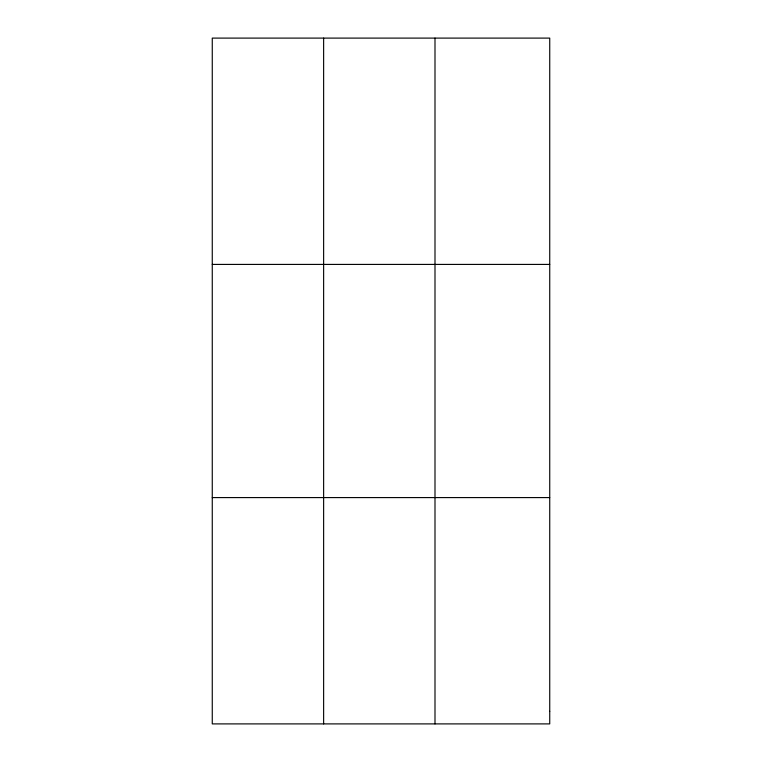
<?xml version="1.0" encoding="UTF-8"?>
<svg xmlns="http://www.w3.org/2000/svg" width="762" height="762" viewBox="0 0 762 762"><rect width="100%" height="100%" fill="white"/><g stroke="black" fill="none" stroke-linecap="round" stroke-linejoin="round"><path stroke-width="1.14" d="M323.631 38.1L323.631 723.9M434.997 38.1L434.997 723.9M212.265 264.414L549.735 264.414M212.265 497.586L549.735 497.586M549.735 711.327L549.735 723.9L212.265 723.9L212.265 38.1L549.735 38.1L549.735 711.327"/></g></svg>
